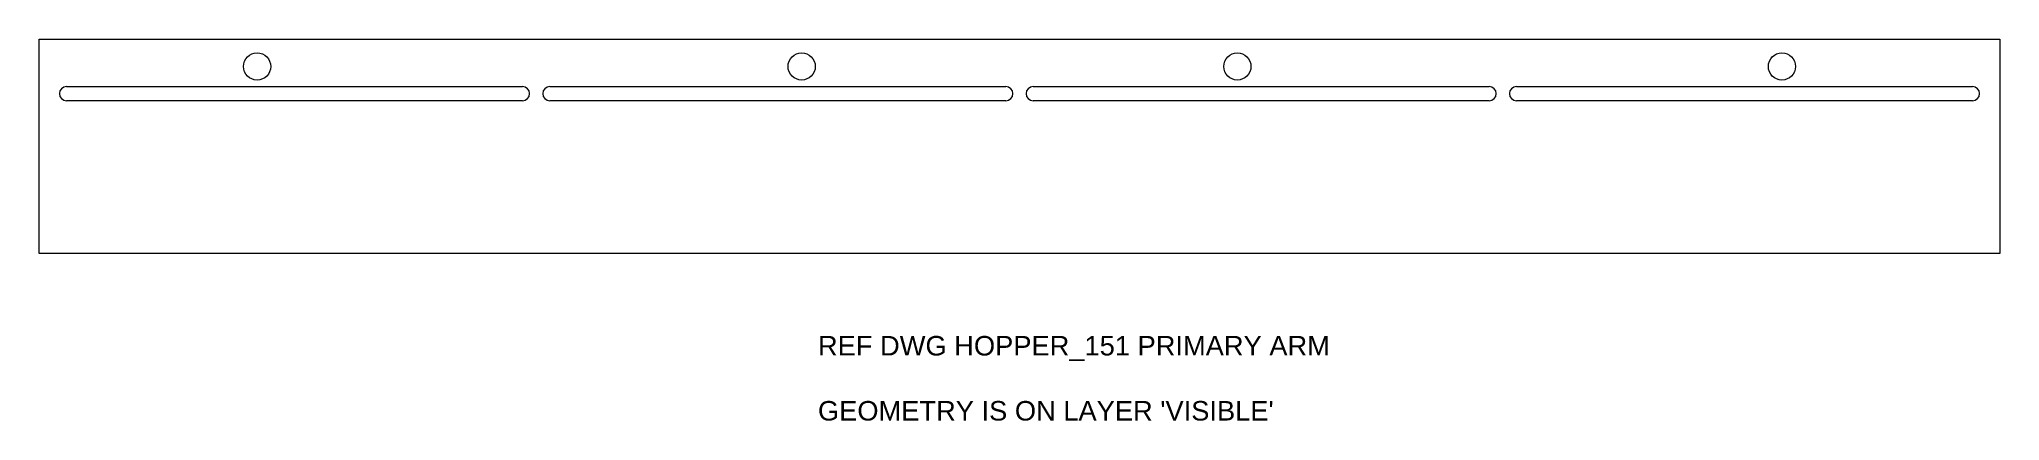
# Model space of a CAD drawing. Header units: inches. Extents: x -25 to 47, y 0.9 to 14.9.
import ezdxf

# ---------------------------------------------------------------- set-up
doc = ezdxf.new("R2010")
doc.units = ezdxf.units.IN
doc.header["$MEASUREMENT"] = 0
doc.layers.add('CONTINUOUS', color=7, linetype='Continuous', lineweight=0)
doc.layers.add('VISIBLE', color=7, linetype='Continuous', lineweight=0)
doc.styles.get("Standard").update_dxf_attribs({"font": 'txt', "height": 0.125})

msp = doc.modelspace()

# ---------------------------------------------------------------- linework, layer by layer
at = {"layer": 'VISIBLE'}
for p, q in [((-24.969, 7.009), (-24.969, 14.884)), ((-24.969, 14.884), (47.031, 14.884)), ((47.031, 14.884), (47.031, 7.009)), ((-23.969, 13.143), (-7.219, 13.143)), ((-6.219, 13.143), (10.531, 13.143)), ((11.531, 13.143), (28.281, 13.143)), ((29.281, 13.143), (46.031, 13.143)), ((-7.219, 12.626), (-23.969, 12.626)), ((10.531, 12.626), (-6.219, 12.626)), ((28.281, 12.626), (11.531, 12.626)), ((46.031, 12.626), (29.281, 12.626)), ((47.031, 7.009), (-24.969, 7.009))]:
    msp.add_line(p, q, dxfattribs=at)
for centre in [(-16.969, 13.884), (3.031, 13.884), (19.031, 13.884), (39.031, 13.884)]:
    msp.add_circle(centre, 0.5, dxfattribs=at)
for centre, start, end in [((-23.969, 12.884), 90, 270), ((-7.219, 12.884), 270, 90), ((-6.219, 12.884), 90, 270), ((10.531, 12.884), 270, 90), ((11.531, 12.884), 90, 270), ((28.281, 12.884), 270, 90), ((29.281, 12.884), 90, 270), ((46.031, 12.884), 270, 90)]:
    msp.add_arc(centre, 0.259, start, end, dxfattribs=at)

# ---------------------------------------------------------------- texts
at = {"layer": 'CONTINUOUS', "insert": (3.629, 3.983), "char_height": 0.71667, "attachment_point": 1}
msp.add_mtext("{\\fArial|b0|i0|c0|p0;\\C7;REF DWG HOPPER_151 PRIMARY ARM}{\\fArial|b0|i0|c0|p0;\\C7;\\P}{\\fArial|b0|i0|c0|p0;\\C7;\\PGEOMETRY IS ON LAYER 'VISIBLE'}{\\fArial|b0|i0|c0|p0;\\C7;\\H0.125x;}", dxfattribs=at)

doc.saveas('drawing.dxf')
